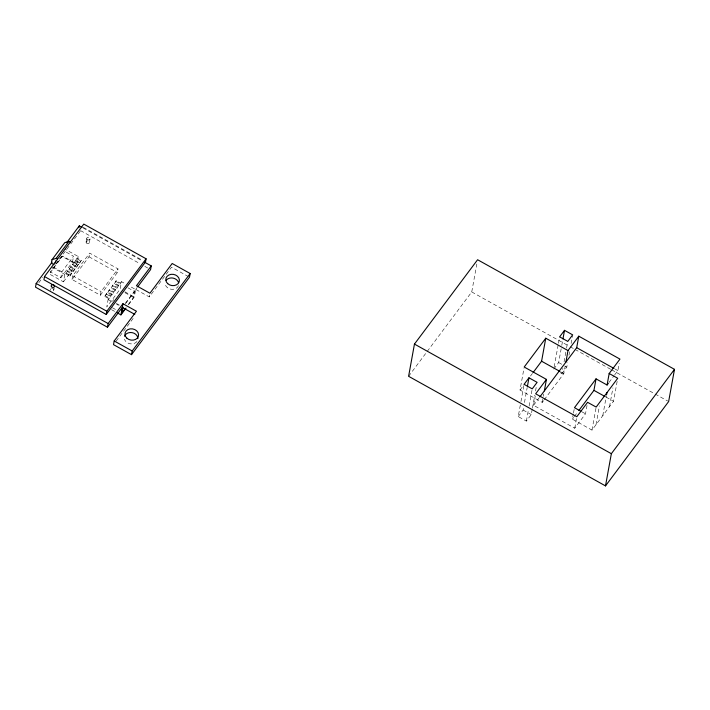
<?xml version="1.0" encoding="UTF-8"?>
<svg xmlns="http://www.w3.org/2000/svg" width="710" height="710" viewBox="0 0 710 710"><rect width="100%" height="100%" fill="white"/><g stroke="black" fill="none" stroke-linecap="round" stroke-linejoin="round"><path stroke-width="0.53" stroke-dasharray="3.55 2.66" d="M53.845 289.858L54.173 288.02M60.803 277.752L72.473 262.159L62.01 256.337L50.339 271.921L60.803 277.752L61.876 271.823L73.547 256.239L64.983 251.473M63.447 281.834L76.822 263.969L62.657 256.079L49.283 273.945L63.447 281.834L64.805 274.353L65.861 272.951L70.112 275.311L69.962 276.119L65.71 273.749L65.861 272.951M65.71 273.749L69.083 268.646L73.334 271.007L73.183 271.815L68.932 269.445L69.083 268.646M68.932 269.445L72.491 264.084L76.742 266.454L76.591 267.262L72.349 264.892L72.491 264.084M72.473 262.159L73.547 256.239M69.962 276.119L71.781 273.075L67.53 270.714M72.349 264.892L75.384 260.224L79.635 262.594L79.484 263.392L75.233 261.031L75.384 260.224M72.029 279.474L72.704 275.799L89.682 253.115L118.011 268.877L117.345 272.56L100.358 295.245L72.029 279.474L89.007 256.789L89.682 253.115M73.183 271.815L75.003 268.779L70.751 266.41M75.233 261.031L78.18 256.488L64.956 249.13M76.822 263.969L78.18 256.488M76.591 267.262L78.411 264.218L74.159 261.857M79.484 263.392L81.304 260.357L77.053 257.996M86.087 242.128L86.753 238.471M89.398 242.358L90.064 238.702M100.358 295.245L101.033 291.57L118.011 268.877M104.849 296.461L106.669 293.425L110.911 295.786L110.769 296.594L109.1 298.83L104.849 296.461L106.669 293.425M107.742 292.6L109.553 289.565L113.804 291.925L113.662 292.733L111.985 294.961L107.742 292.6L109.553 289.565M104.991 295.653L109.242 298.022L108.115 299.522L106.757 307.004L120.132 289.139L121.49 281.657L125.271 283.76M109.1 298.83L109.242 298.022M111.15 288.047L112.97 285.003L117.212 287.373L117.07 288.18L115.402 290.408L111.15 288.047L112.97 285.003M111.985 294.961L112.136 294.162L107.885 291.792M114.372 283.743L116.191 280.698L120.434 283.068L120.292 283.876L118.623 286.103L114.372 283.743L116.191 280.698M115.402 290.408L115.544 289.609L111.293 287.239M118.623 286.103L118.765 285.305L114.514 282.935M128.35 304.359L133.533 297.437L134.607 291.508L127.951 287.807M128.563 304.679L134.296 297.02L135.654 289.547L129.992 286.387M188.549 276.669L171.509 267.182L149.251 296.913L135.761 289.405L136.098 287.559M149.251 296.913L149.588 295.076M427.216 351.432L471.742 291.943L476.818 264.031M543.567 400.662L542.254 402.41L520.022 390.03L524.015 368.064M532.234 409.2L531.258 414.578L526.376 421.092L518.229 416.566L520.767 402.597M520.962 401.523L524.087 384.332M518.229 416.566L523.11 410.043L523.696 406.821M524.477 402.517L527.21 387.474M526.376 421.092L528.329 410.353M529.11 406.058L532.234 388.867M532.429 408.126L534.772 395.239M535.553 390.935L536.529 385.565M587.037 405.454L585.519 413.823L574.736 428.228L533.565 405.312L535.278 395.896M542.254 402.41L543.78 394.041M554.173 366.919L558.273 344.368M558.468 343.294L559.64 336.851M553.782 369.067L558.663 362.544L561.592 346.436M561.788 345.362L562.764 339.992M560.119 372.59L561.929 373.602L562.906 368.233M564.077 361.789L566.42 348.903M566.615 347.829L567.787 341.386M544.215 399.792L563.82 373.602L565.151 366.28M561.929 373.602L566.811 367.079L567.592 362.783M568.958 355.266L569.74 350.971M571.106 343.454L572.473 335.936M617.159 381.403L613.547 401.274L591.98 430.091L572.375 419.175L573.325 413.948M573.52 412.9L574.47 407.673M574.736 428.228L576.635 417.773M591.98 430.091L595.974 408.126M596.018 424.686L599.444 405.863M602.763 415.678L606.375 395.807M609.5 406.679L612.925 387.855M614.691 374.844L617.869 370.611L619.2 363.289M38.819 282.731L42.795 277.406M55.708 264.04L70.104 244.799M70.76 243.929L81.224 229.933M70.112 275.311L71.781 273.075M73.334 271.007L75.003 268.779M76.742 266.454L78.411 264.218M79.635 262.594L81.304 260.357M110.911 295.786L112.136 294.162M113.804 291.925L115.544 289.609M117.212 287.373L118.765 285.305M120.434 283.068L121.49 281.657M112.482 301.271L113.777 299.54M125.466 303.152L135.654 289.547M135.761 289.405L137.057 287.683M125.537 303.632L134.607 291.508M116.138 341.155L134.465 316.669M408.605 376.3L426.55 352.32M520.022 390.03L523.944 384.793M530.476 376.06L532.438 373.442M533.565 405.312L539.272 397.68M572.375 419.175L573.689 417.427M574.337 416.557L577.603 412.19M608.985 382.468L614.061 375.688M614.993 369.005L617.869 370.611M471.742 291.943L569.234 346.214M570.192 346.746L574.053 348.894M575.02 349.435L610.733 369.315M611.701 369.857L654.167 393.491M655.135 394.032L667.684 401.017M558.663 362.544L564.095 365.57M565 366.067L566.811 367.079M560.918 371.987L563.82 373.602M606.074 397.121L613.547 401.274M581.836 411.773L585.519 413.823M523.11 410.043L531.258 414.578M83.194 227.315L142.639 260.41M83.141 227.99L142.621 261.111M80.549 230.608L140.039 263.721M144.831 266.392L147.707 267.989M89.007 256.789L117.345 272.56M76.911 258.795L81.162 261.165M116.041 281.506L120.292 283.876M74.017 262.664L78.269 265.025M124.853 291.766L134.296 297.02M112.819 285.81L117.07 288.18M124.969 292.671L133.533 297.437M70.609 267.217L74.861 269.578M109.411 290.363L113.662 292.733M67.388 271.522L71.639 273.882M106.518 294.233L110.769 296.594M72.704 275.799L101.033 291.57M53.321 267.058L61.876 271.823M51.581 266.995L64.805 274.353M116.28 303.392L120.088 305.513M108.115 299.522L111.896 301.626M116.617 304.253L118.508 305.309M112.349 307.732L116.156 309.844M111.479 309.631L115.26 311.734M52.221 288.366A1.66 1.376 10.3 0 1 52.993 290.993M50.747 290.328A1.66 1.376 10.3 0 1 51.386 288.491M178.485 285.58A6.851 5.662 10.3 0 1 170.932 289.219A6.851 5.662 10.3 0 1 165.11 283.166M136.941 341.457A6.851 5.662 10.3 0 1 130.09 343.773A6.851 5.662 10.3 0 1 124.481 339.211M86.966 239.172A1.66 1.376 10.3 0 0 89.824 239.377A1.66 1.376 10.3 0 0 88.439 237.211A1.66 1.376 10.3 0 0 86.966 239.172M86.3 242.829A1.66 1.376 10.3 0 0 89.158 243.033A1.66 1.376 10.3 0 0 87.774 240.867A1.66 1.376 10.3 0 0 86.3 242.829"/><path stroke-width="1.06" d="M52.096 262.203L36.166 283.476L35.5 287.159L107.458 327.212L122.289 307.412L134.811 314.379M44.508 276.554L43.922 279.776L106.251 314.468L145.514 262.008L146.1 258.786L83.78 224.094L44.508 276.554L106.837 311.246L106.251 314.468M70.308 242.012L68.994 241.285L64.725 242.714L51.99 259.727L51.368 263.17L54.022 264.652M55.282 263.064L55.664 260.978M78.97 227.697L79.298 225.86L82.182 227.457M107.458 327.212L108.124 323.538L122.954 303.729L136.444 311.237L114.195 340.969L113.52 344.652L131.51 354.663L189.499 277.193L190.165 273.519L172.184 263.499L149.925 293.23L136.435 285.722L151.257 265.913L144.538 262.176M117.15 312.782L120.922 314.885L122.954 303.729M122.945 307.102L121.863 313.021L125.102 308.69M131.51 354.663L132.184 350.988L190.165 273.519M151.257 265.913L150.591 269.596L137.696 286.822M414.454 344.084L408.605 376.3L605.506 485.906L668.642 401.558L674.5 369.342L477.599 259.736L414.454 344.084L611.354 453.699L605.506 485.906M527.406 386.4L528.968 377.809L537.115 382.344L532.234 388.867L524.087 384.332L528.968 377.809M533.095 372.572L541.588 361.221L545.768 338.208L568 350.589L565.914 362.091M544.348 390.908L546.443 379.397L524.202 367.026L545.768 338.208M562.959 338.918L564.521 330.327L572.668 334.863L567.787 341.386L559.64 336.851L564.521 330.327M539.911 396.837L576.697 347.687L578.783 336.185L619.954 359.1L609.171 373.504L607.085 385.015L596.036 378.865L574.47 407.673L580.913 411.259M578.916 410.442L593.942 390.367L596.036 378.865M606.562 394.769L606.943 392.674M66.696 242.705L79.298 225.86M51.99 259.727L56.259 258.298L68.994 241.285M106.837 311.246L146.1 258.786M120.922 314.885L126.016 308.078M546.443 379.397L535.659 393.802L576.822 416.726L587.605 402.321L596.16 407.078L617.727 378.27L609.171 373.504M568 350.589L578.783 336.185M607.085 385.015L608.355 383.32M611.354 453.699L674.5 369.342M576.697 347.687L614.035 368.472M541.588 361.221L559.959 371.445M593.942 390.367L605.142 396.597M56.259 258.298L57.572 259.026M36.166 283.476L108.124 323.538M114.195 340.969L132.184 350.988M166.087 280.388A6.851 5.662 10.3 0 1 172.929 278.071A6.851 5.662 10.3 0 1 178.538 282.633M124.534 336.274A6.851 5.662 10.3 0 1 132.095 332.635A6.851 5.662 10.3 0 1 137.909 338.679M51.413 286.654A1.66 1.376 10.3 0 0 54.271 286.849A1.66 1.376 10.3 0 0 52.886 284.683A1.66 1.376 10.3 0 0 51.413 286.654M167.702 283.645A6.851 5.662 10.3 0 0 179.151 281.897A6.851 5.662 10.3 0 0 170.941 274.353A6.851 5.662 10.3 0 0 167.702 283.645M126.868 338.173A6.851 5.662 10.3 0 0 138.317 336.425A6.851 5.662 10.3 0 0 130.107 328.881A6.851 5.662 10.3 0 0 126.868 338.173"/></g></svg>
